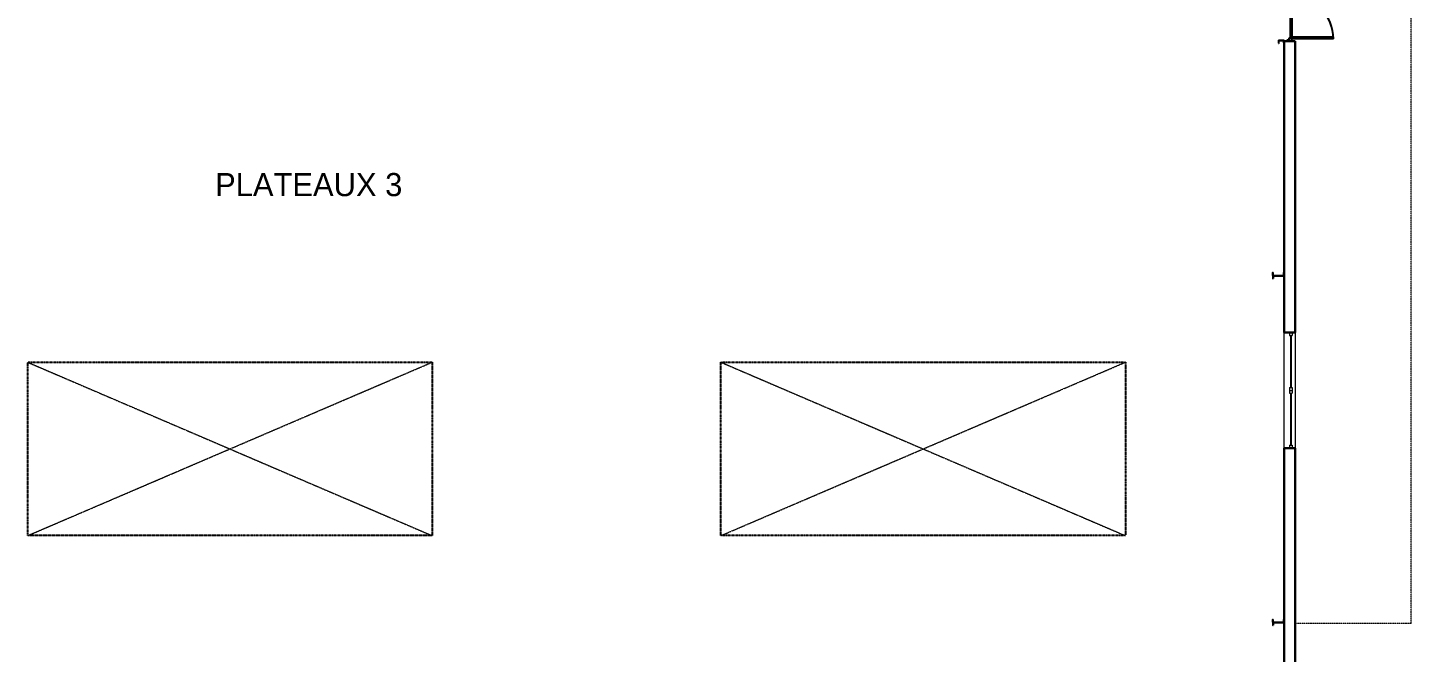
# Model space of a CAD drawing. Header units: metres. Extents: x 134472 to 303672, y 136880 to 366415.
# Drawn here: x 250597 to 274547, y 267830 to 278638 of the extents above; entities that cross this region are included whole.
import ezdxf

# ---------------------------------------------------------------- set-up
doc = ezdxf.new("R2010")
doc.units = ezdxf.units.M
doc.header["$LTSCALE"] = 2
doc.header["$MEASUREMENT"] = 0
for name, pattern in [('CONTINU', [0]), ('Planta_2$0$CACHE', [0.375, 0.25, -0.125]), ('STYLE_12', [0.46875, 0.3125, -0.15625])]:
    doc.linetypes.add(name, pattern=pattern)
for name, color, linetype, lineweight in [('0.03TEN', 8, 'STYLE_12', 5), ('0.30', 1, 'Continuous', 30), ('slh-aa-chassis', 3, 'Continuous', 0)]:
    doc.layers.add(name, color=color, linetype=linetype, lineweight=lineweight)
for name, color, linetype in [('0.1TEN', 133, 'Planta_2$0$CACHE'), ('1', 5, 'Continuous'), ('MOJI', 7, 'Continuous'), ('X-carpinterias', 4, 'Continuous')]:
    doc.layers.add(name, color=color, linetype=linetype)
doc.styles.add('arial', font='arial.ttf')

# ---------------------------------------------------------------- blocks, each defined once
blk = doc.blocks.new('chassis simple 1m')
at = {"layer": 'slh-aa-chassis', "linetype": 'CONTINU', "lineweight": 0}
for p, q in [((0, 0), (50, 0)), ((0, 0), (0, -50)), ((50, 0), (50, -50)), ((0, -50), (50, -50)), ((20, -50), (20, -950)), ((30, -50), (30, -950)), ((0, -950), (50, -950)), ((0, -950), (0, -1000)), ((50, -950), (50, -1000)), ((0, -1000), (50, -1000))]:
    blk.add_line(p, q, dxfattribs=at)

msp = doc.modelspace()

# ---------------------------------------------------------------- linework, layer by layer
at = {"layer": '0.03TEN', "flags": 128}
for points in [[(274546.586, 268331.09), (274546.586, 318259.318)], [(250596.586, 272849.317), (257596.586, 269849.317)], [(250596.586, 269849.317), (257596.586, 272849.317)], [(262596.586, 269849.317), (269596.586, 272849.317)], [(262596.586, 272849.317), (269596.586, 269849.317)], [(274546.586, 268331.09), (272546.586, 268331.09)]]:
    msp.add_lwpolyline(points, dxfattribs=at)
at = {"layer": '0.1TEN', "ltscale": 10}
msp.add_lwpolyline([(250596.586, 272849.317), (257596.586, 272849.317), (257596.586, 269849.317), (250596.586, 269849.317)], close=True, dxfattribs=at)
at = {"layer": '0.1TEN', "ltscale": 10, "flags": 128}
msp.add_lwpolyline([(262596.586, 272849.317), (269596.586, 272849.317), (269596.586, 269849.317), (262596.586, 269849.317)], close=True, dxfattribs=at)
at = {"layer": '0.30', "linetype": 'Continuous'}
for p, q in [((272346.586, 273362.567), (272536.586, 273362.567)), ((272346.586, 271362.567), (272536.586, 271362.567))]:
    msp.add_line(p, q, dxfattribs=at)
at = {"layer": '0.30', "flags": 128}
for points in [[(272536.586, 278405.996), (272346.586, 278405.996)], [(272346.586, 278405.996), (272346.586, 276014.316)], [(272536.586, 278405.996), (272536.586, 275114.317)], [(272346.586, 276619.55), (272346.586, 273362.567)], [(272346.586, 276619.55), (272346.586, 273362.567)], [(272346.586, 276014.316), (272346.586, 274610.625)], [(272536.586, 275114.317), (272536.586, 273914.317)], [(272536.586, 273914.317), (272536.586, 273362.567)], [(272346.586, 271362.567), (272346.586, 267360.067)], [(272536.586, 267360.067), (272536.586, 271362.567)]]:
    msp.add_lwpolyline(points, dxfattribs=at)
at = {"layer": '1', "color": 5, "linetype": 'Continuous', "ltscale": 2}
for p, q in [((272246.586, 278419.317), (272346.586, 278419.317)), ((272246.586, 278419.317), (272246.586, 278369.317)), ((272246.586, 278369.317), (272248.171, 278369.317)), ((272252.657, 278373.458, 0), (272255.086, 278403.817)), ((272264.586, 278413.317), (272328.586, 278413.317)), ((272340.514, 278373.458, 0), (272338.086, 278403.817)), ((272346.586, 278369.317), (272345, 278369.317)), ((272346.586, 278419.317), (272346.586, 278369.317)), ((272155.086, 274364.117), (272155.086, 274399.317)), ((272155.086, 274334.517), (272155.086, 274299.317)), ((272167.086, 274352.117), (272326.086, 274352.117)), ((272167.086, 274346.517), (272326.086, 274346.517)), ((272338.086, 274364.117), (272338.086, 274399.317)), ((272338.086, 274334.517), (272338.086, 274299.317)), ((272155.086, 268364.117), (272155.086, 268399.317)), ((272155.086, 268334.517), (272155.086, 268299.317)), ((272167.086, 268352.117), (272326.086, 268352.117)), ((272167.086, 268346.517), (272326.086, 268346.517)), ((272338.086, 268364.117), (272338.086, 268399.317)), ((272338.086, 268334.517), (272338.086, 268299.317))]:
    msp.add_line(p, q, dxfattribs=at)
for points in [[(272146.586, 274349.317), (272146.586, 274399.317), (272155.086, 274399.317)], [(272146.586, 274349.317), (272146.586, 274299.317), (272155.086, 274299.317)], [(272346.586, 274349.317), (272346.586, 274399.317), (272338.086, 274399.317)], [(272346.586, 274349.317), (272346.586, 274299.317), (272338.086, 274299.317)], [(272146.586, 268349.317), (272146.586, 268399.317), (272155.086, 268399.317)], [(272146.586, 268349.317), (272146.586, 268299.317), (272155.086, 268299.317)], [(272346.586, 268349.317), (272346.586, 268399.317), (272338.086, 268399.317)], [(272346.586, 268349.317), (272346.586, 268299.317), (272338.086, 268299.317)]]:
    msp.add_lwpolyline(points, dxfattribs=at)
for centre, radius, start, end in [((272248.171, 278373.817), 4.5, 270, 355.4260787), ((272264.586, 278403.817), 9.5, 90, 180), ((272328.586, 278403.817), 9.5, 0, 90), ((272345, 278373.817), 4.5, 184.5739213, 270), ((272167.086, 274364.117), 12, 180, 270), ((272167.086, 274334.517), 12, 90, 180), ((272326.086, 274364.117), 12, 270, 0), ((272326.086, 274334.517), 12, 0, 90), ((272167.086, 268364.117), 12, 180, 270), ((272167.086, 268334.517), 12, 90, 180), ((272326.086, 268364.117), 12, 270, 0), ((272326.086, 268334.517), 12, 0, 90)]:
    msp.add_arc(centre, radius, start, end, dxfattribs=at)
at = {"layer": 'slh-aa-chassis'}
for p, q in [((272346.586, 273362.567), (272536.586, 273362.567)), ((272346.586, 271362.567), (272536.586, 271362.567))]:
    msp.add_line(p, q, dxfattribs=at)
at = {"layer": 'slh-aa-chassis', "linetype": 'Continuous'}
for p, q in [((272346.586, 271362.567), (272346.586, 273362.567)), ((272536.586, 273362.567), (272536.586, 271362.567))]:
    msp.add_line(p, q, dxfattribs=at)
at = {"layer": 'X-carpinterias', "flags": 128}
for points in [[(272446.761, 279889.316), (272446.923, 278449.318)], [(272476.558, 279889.317), (272476.721, 278444.854)], [(272433.971, 278423.589), (272391.221, 278423.589)], [(272391.221, 278423.589), (272391.221, 278406.489)], [(272433.971, 278423.589), (272391.221, 278423.589)], [(272391.221, 278423.589), (272391.221, 278406.489)], [(272433.817, 278406.496), (272433.956, 278462.07)], [(272433.817, 278406.496), (272433.956, 278462.07)], [(272476.567, 278406.489), (272433.817, 278406.496)], [(272433.956, 278462.07), (272446.79, 278462.066)], [(272433.956, 278462.07), (272446.79, 278462.066)], [(272446.761, 278449.318), (272446.79, 278462.04)], [(272446.761, 278449.318), (272446.79, 278462.04)], [(272476.558, 278449.317), (272446.761, 278449.318)], [(272476.558, 278449.317), (272446.761, 278449.318)], [(272476.567, 278406.489), (272476.558, 278449.24)], [(272476.567, 278406.489), (272476.558, 278449.24)], [(273186.48, 278471.71), (272476.721, 278471.71)], [(273198.452, 278471.71), (272476.721, 278471.71)], [(272476.721, 278444.854), (272476.721, 278471.71)], [(272476.721, 278444.854), (272476.721, 278471.71)], [(273186.48, 278444.854), (272476.721, 278444.854)], [(273198.952, 278444.854), (272476.721, 278444.854)]]:
    msp.add_lwpolyline(points, dxfattribs=at)
msp.add_lwpolyline([(273198.952, 278444.936, 0.414213562), (272476.639, 279167.086)], format="xyb", dxfattribs=at)

# ---------------------------------------------------------------- block references
at = {"layer": 'slh-aa-chassis'}
for p in [(272436.586, 273362.567), (272436.586, 272362.567)]:
    msp.add_blockref('chassis simple 1m', p, dxfattribs=at)

# ---------------------------------------------------------------- texts
at = {"layer": 'MOJI', "insert": (253841.196, 276122.786), "char_height": 400, "width": 13020.29728, "attachment_point": 1, "line_spacing_factor": 0.6, "style": 'arial'}
msp.add_mtext('\\fMS UI Gothic|b0|i0|c0|p39;PLATEAUX 3', dxfattribs=at)

doc.saveas('drawing.dxf')
